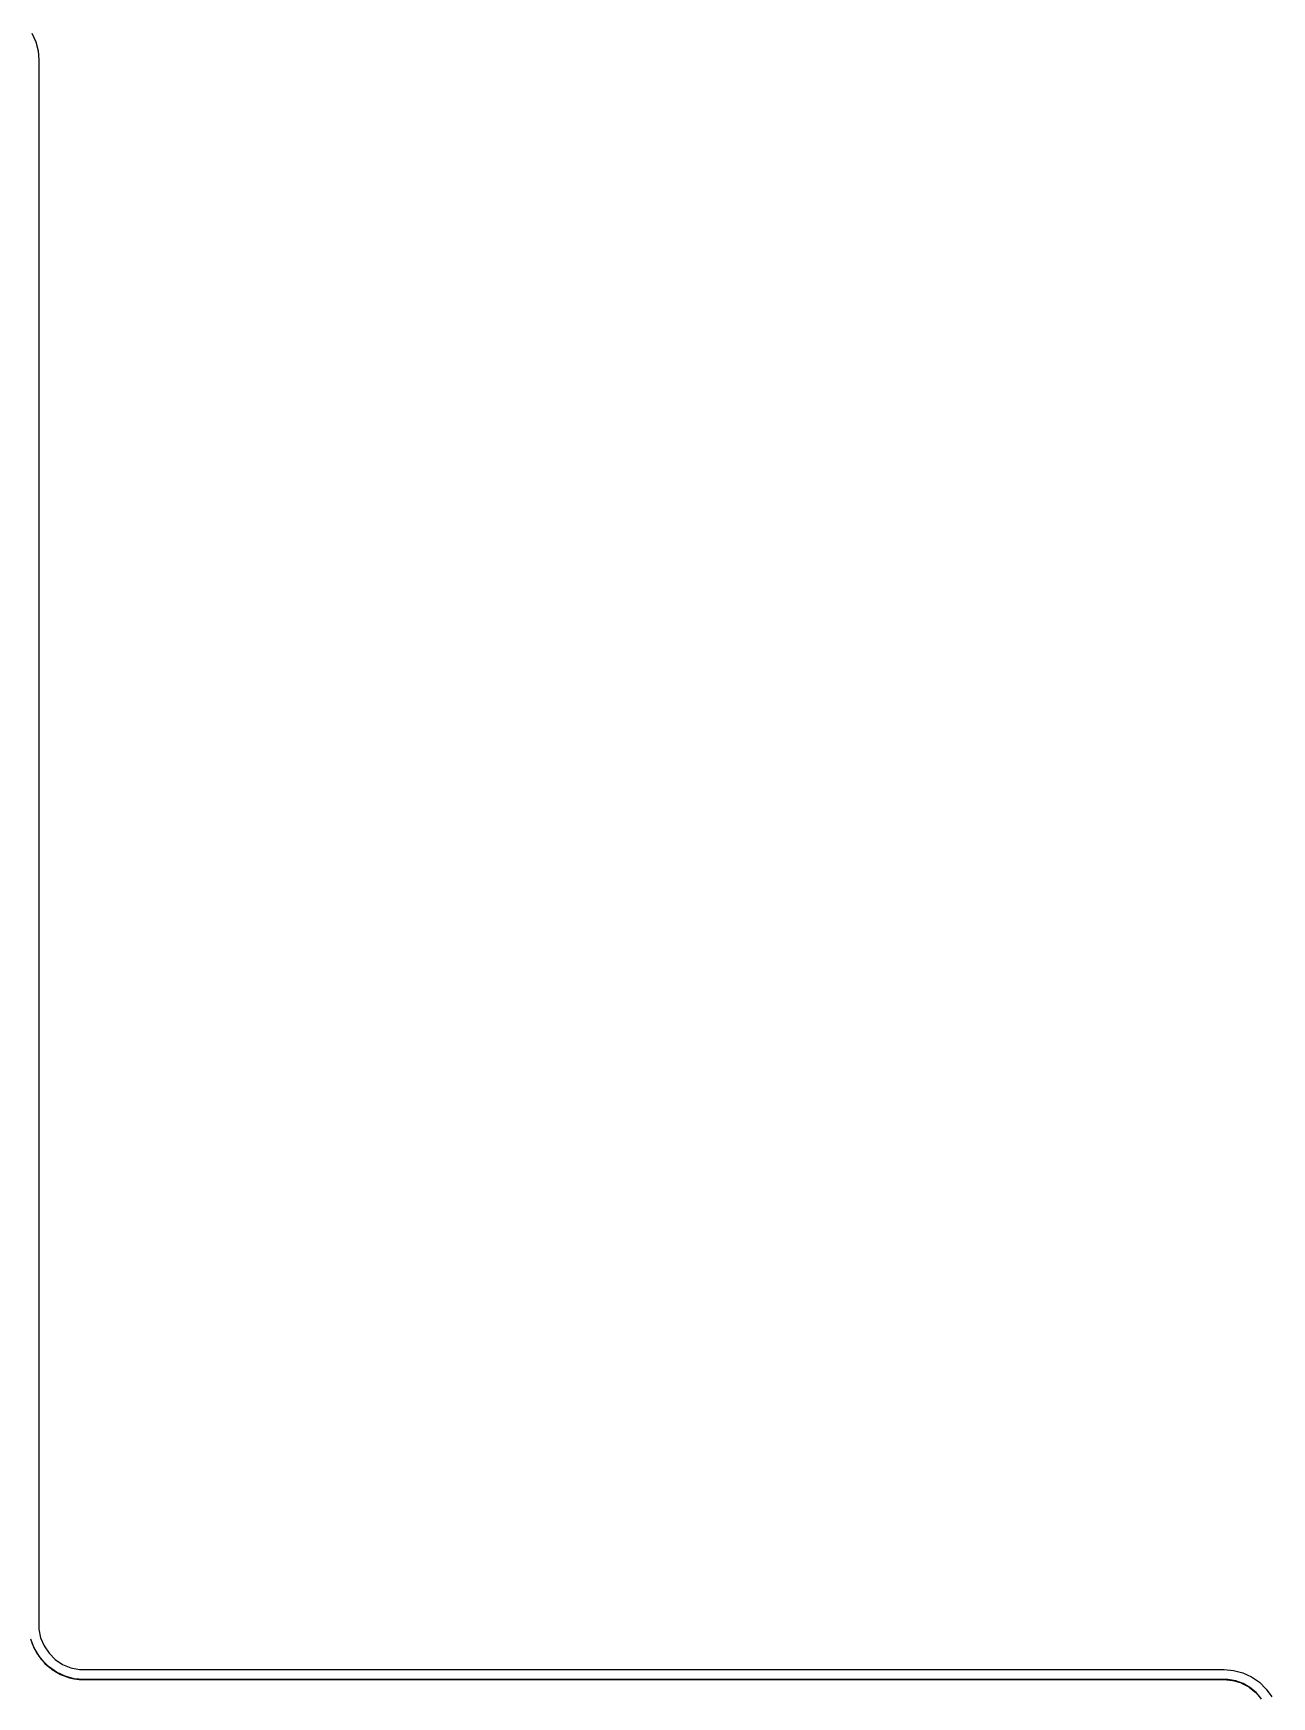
# Model space of a CAD drawing. Extents: x 125.5 to 181.1, y -135.3 to -67.6.
# Drawn here: x 156.16 to 180.94, y -101.44 to -68.16 of the extents above; entities that cross this region are included whole.
import ezdxf

# ---------------------------------------------------------------- set-up
doc = ezdxf.new("R2010")
doc.units = 0
doc.layers.add('BLACK', color=7, linetype='CONTINUOUS')

msp = doc.modelspace()

# ---------------------------------------------------------------- linework, layer by layer
at = {"layer": 'BLACK', "linetype": 'CONTINUOUS'}
for p, q in [((156.131228, -68.15602), (156.207548, -68.325276)), ((156.207548, -68.325276), (156.254255, -68.504972)), ((156.254255, -68.504972), (156.270011, -68.68997)), ((156.27, -68.68997), (156.269997, -68.689978)), ((156.269997, -68.689978), (156.27, -68.69)), ((156.270011, -68.68997), (156.27, -68.68997)), ((156.27, -68.69), (156.27, -99.999605)), ((156.27, -99.999605), (156.270551, -100.087827)), ((156.270551, -100.087827), (156.30603, -100.261323)), ((156.104516, -100.285708), (156.170924, -100.465932)), ((156.219637, -100.548696), (156.138261, -100.375622)), ((156.170924, -100.465932), (156.267353, -100.632038)), ((156.30603, -100.261323), (156.374382, -100.424686)), ((156.374382, -100.424686), (156.473029, -100.571752)), ((156.329582, -100.705184), (156.219637, -100.548696)), ((156.267353, -100.632038), (156.267352, -100.632038)), ((156.267352, -100.632038), (156.334496, -100.711927)), ((156.464816, -100.840418), (156.329582, -100.705184)), ((156.334496, -100.711927), (156.390928, -100.779072)), ((156.390928, -100.779072), (156.470817, -100.846215)), ((156.621304, -100.950363), (156.464816, -100.840418)), ((156.470817, -100.846215), (156.537961, -100.902647)), ((156.473029, -100.571752), (156.598248, -100.696971)), ((156.598248, -100.696971), (156.745314, -100.795618)), ((156.745314, -100.795618), (156.908677, -100.86397)), ((156.537961, -100.902647), (156.586368, -100.930748)), ((156.586368, -100.930748), (156.704068, -100.999076)), ((156.794378, -101.031739), (156.621304, -100.950363)), ((156.704068, -100.999076), (156.884289, -101.065483)), ((156.978873, -101.082118), (156.794378, -101.031739)), ((156.884289, -101.065483), (156.978407, -101.082619)), ((156.908677, -100.86397), (157.082173, -100.899449)), ((156.978407, -101.082619), (157.073237, -101.099885)), ((157.169285, -101.099997), (156.978873, -101.082118)), ((157.073237, -101.099885), (157.07324, -101.099885)), ((157.07324, -101.099885), (157.07325, -101.099887)), ((157.07325, -101.099887), (157.149701, -101.100372)), ((157.082173, -100.899449), (157.170395, -100.9)), ((157.149701, -101.100372), (157.150009, -101.1005)), ((157.150009, -101.1005), (157.169701, -101.1005)), ((157.169472, -101.099948), (157.169285, -101.099997)), ((157.17, -101.1), (157.169472, -101.099948)), ((157.169701, -101.1005), (157.19621, -101.10069)), ((179.98, -101.1), (157.17, -101.1)), ((157.170395, -100.9), (179.98, -100.9)), ((157.19621, -101.10069), (157.19621, -101.100689)), ((157.19621, -101.100689), (157.201551, -101.100728)), ((157.201551, -101.100728), (157.203336, -101.1005)), ((157.203336, -101.1005), (179.94675, -101.1005)), ((179.94675, -101.1005), (179.95361, -101.100503)), ((179.95361, -101.100503), (179.954067, -101.100761)), ((179.954067, -101.100761), (179.97878, -101.100516)), ((179.97878, -101.100516), (179.97902, -101.100517)), ((179.97902, -101.100517), (179.97908, -101.100542)), ((179.97908, -101.100542), (179.983452, -101.100716)), ((179.98, -100.9), (179.984177, -100.900411)), ((179.98073, -101.099928), (179.98, -101.1)), ((179.98099, -101.099995), (179.98073, -101.099928)), ((180.059852, -101.099301), (179.98099, -101.099996)), ((179.98099, -101.099996), (179.98099, -101.099995)), ((179.983452, -101.100716), (180.151933, -101.115838)), ((179.984177, -100.900411), (180.170849, -100.91509)), ((180.215393, -101.125494), (180.059852, -101.099301)), ((180.151933, -101.115838), (180.161679, -101.117701)), ((180.161679, -101.117701), (180.321442, -101.165087)), ((180.170849, -100.91509), (180.357048, -100.963667)), ((180.363906, -101.178626), (180.215393, -101.125494)), ((180.321442, -101.165087), (180.330628, -101.16884)), ((180.330628, -101.16884), (180.477876, -101.246845)), ((180.357048, -100.963667), (180.531806, -101.044224)), ((180.500765, -101.25704), (180.363906, -101.178626)), ((180.531806, -101.044224), (180.689679, -101.154251)), ((180.689679, -101.154251), (180.825749, -101.290321)), ((180.477876, -101.246845), (180.486142, -101.252338)), ((180.486142, -101.252338), (180.526034, -101.284993)), ((180.621705, -101.358295), (180.500765, -101.25704)), ((180.526034, -101.284993), (180.615093, -101.357898)), ((180.615093, -101.357898), (180.622101, -101.364906)), ((180.72296, -101.479235), (180.621705, -101.358295)), ((180.622101, -101.364906), (180.68159, -101.437577)), ((180.68159, -101.437577), (180.727661, -101.493857)), ((180.825749, -101.290321), (180.935776, -101.448194))]:
    msp.add_line(p, q, dxfattribs=at)

doc.saveas('drawing.dxf')
